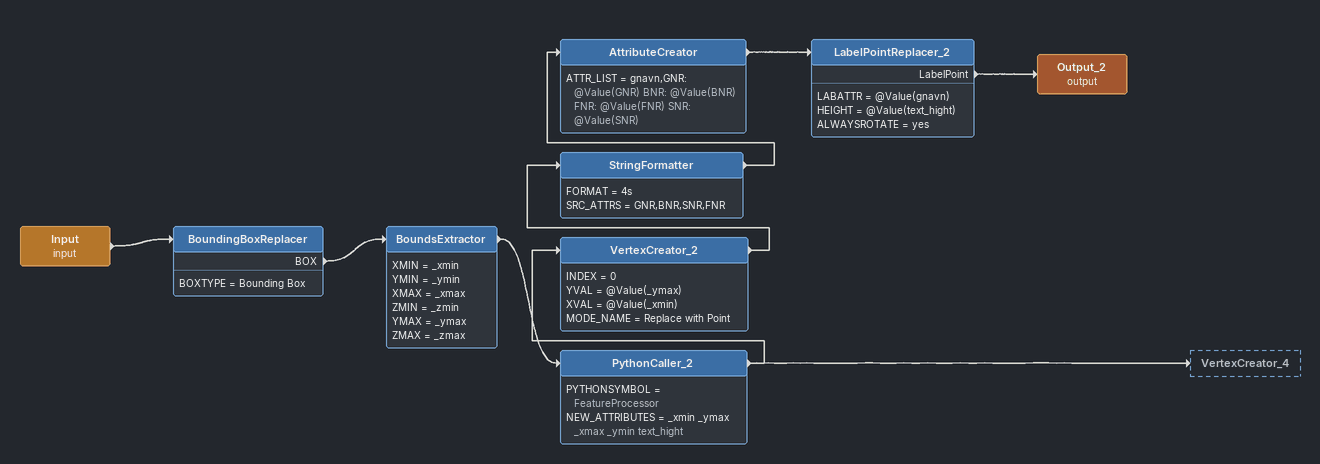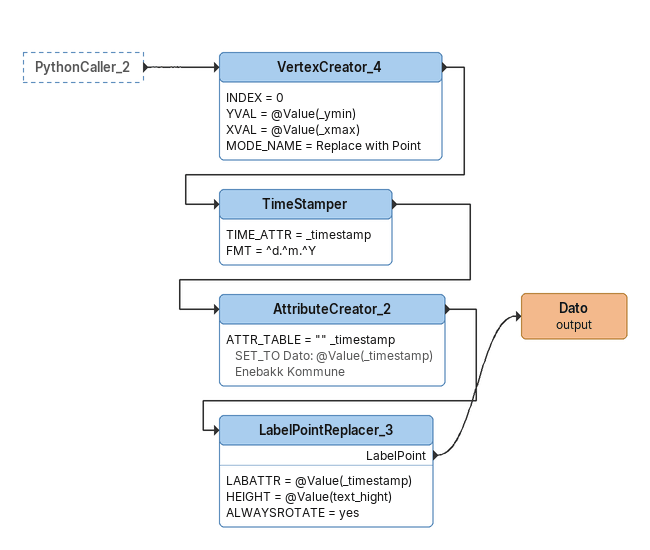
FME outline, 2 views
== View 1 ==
Input (input)
    -> BoundingBoxReplacer
BoundingBoxReplacer
    BOXTYPE = Bounding Box
    BOX -> BoundsExtractor
BoundsExtractor
    XMIN = _xmin
    YMIN = _ymin
    XMAX = _xmax
    ZMIN = _zmin
    YMAX = _ymax
    ZMAX = _zmax
    -> PythonCaller_2
PythonCaller_2
    PYTHONSYMBOL = FeatureProcessor
    NEW_ATTRIBUTES = _xmin _ymax _xmax _ymin text_hight
    -> VertexCreator_2
    -> VertexCreator_4
VertexCreator_2
    INDEX = 0
    YVAL = @Value(_ymax)
    XVAL = @Value(_xmin)
    MODE_NAME = Replace with Point
    -> StringFormatter
StringFormatter
    FORMAT = 4s
    SRC_ATTRS = GNR,BNR,SNR,FNR
    -> AttributeCreator
AttributeCreator
    ATTR_LIST = gnavn,GNR: @Value(GNR) BNR: @Value(BNR) FNR: @Value(FNR) SNR: @Value(SNR)
    -> LabelPointReplacer_2
LabelPointReplacer_2
    LABATTR = @Value(gnavn)
    HEIGHT = @Value(text_hight)
    ALWAYSROTATE = yes
    LabelPoint -> Output_2 (output)
Output_2 (output)

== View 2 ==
PythonCaller_2 [outside]
    -> VertexCreator_4
VertexCreator_4
    INDEX = 0
    YVAL = @Value(_ymin)
    XVAL = @Value(_xmax)
    MODE_NAME = Replace with Point
    -> TimeStamper
TimeStamper
    TIME_ATTR = _timestamp
    FMT = ^d.^m.^Y
    -> AttributeCreator_2
AttributeCreator_2
    ATTR_TABLE = "" _timestamp SET_TO Dato: @Value(_timestamp)        Enebakk Kommune
    -> LabelPointReplacer_3
LabelPointReplacer_3
    LABATTR = @Value(_timestamp)
    HEIGHT = @Value(text_hight)
    ALWAYSROTATE = yes
    LabelPoint -> Dato (output)
Dato (output)
